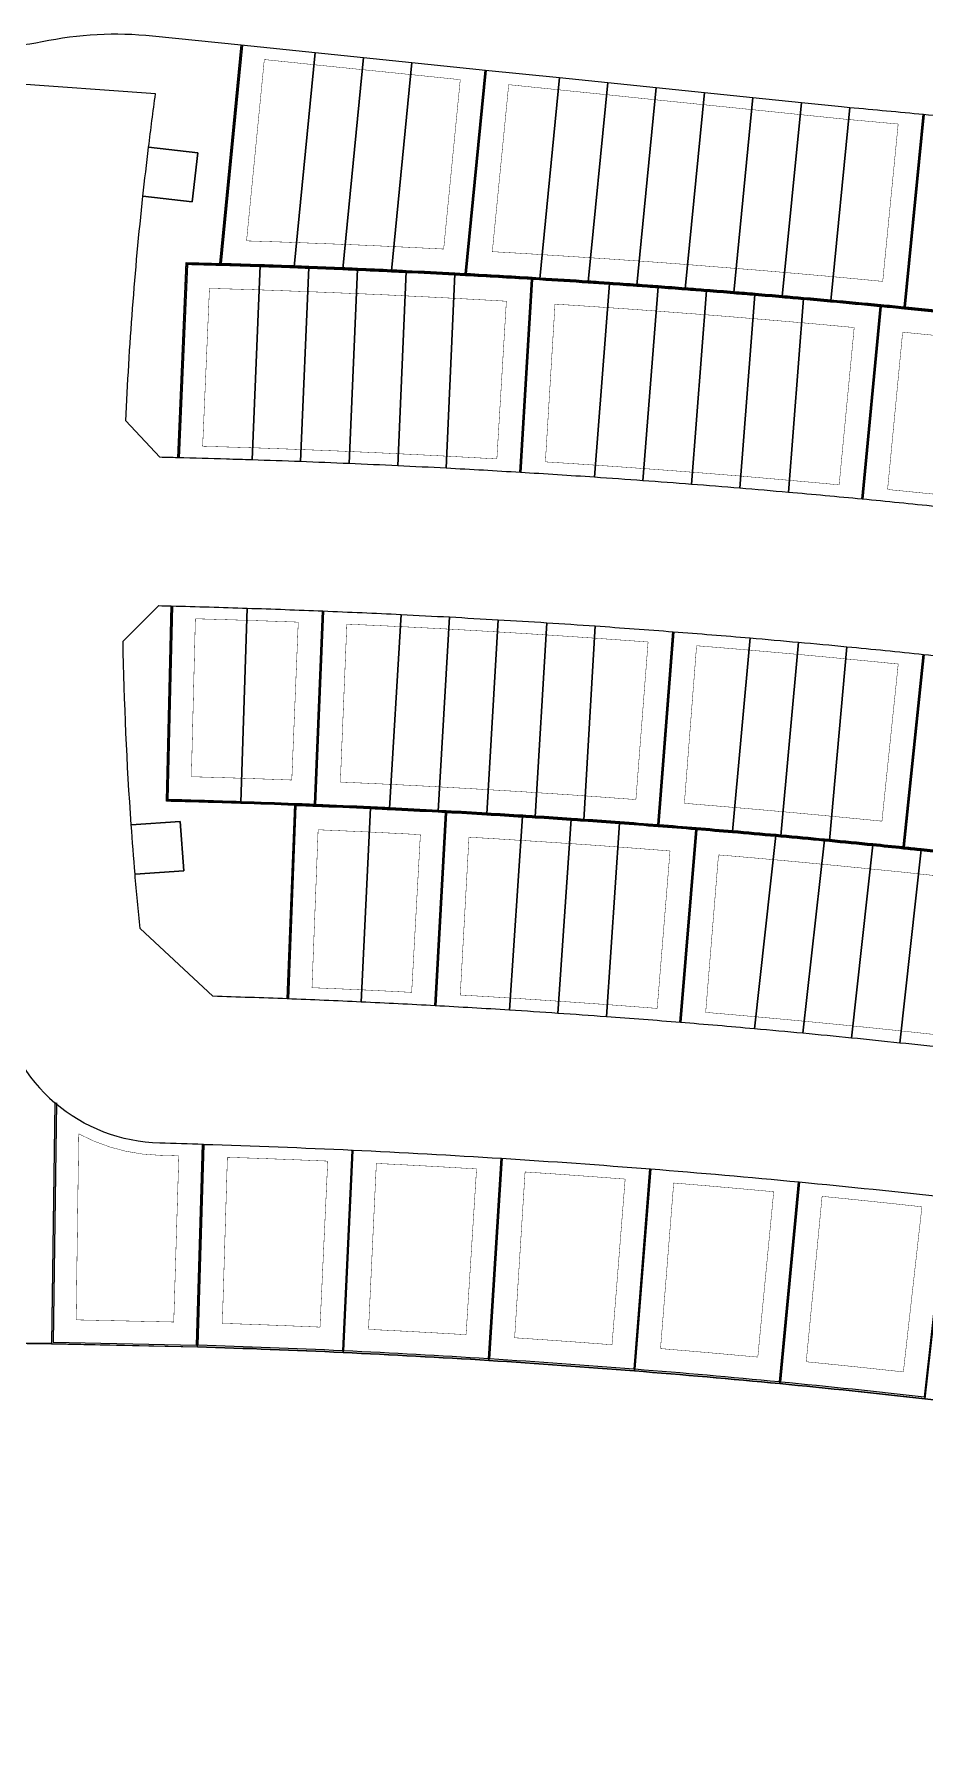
# Model space of a CAD drawing. Header units: centimetres. Extents: x -6122352 to 6876996, y -1694241 to 2592194.
# Drawn here: x 862755 to 972622, y -225849 to -14655 of the extents above; entities that cross this region are included whole.
import ezdxf

# ---------------------------------------------------------------- set-up
doc = ezdxf.new("R2010")
doc.units = ezdxf.units.CM
doc.header["$MEASUREMENT"] = 0
doc.linetypes.add('XR-AR-END-SETTING OUT PLAN$0$23261-XR-AR-SI-GF$0$HIDDEN', pattern=[0.375, 0.25, -0.125])
for name, color, linetype, lineweight, true_color in [('08-Compound Wall-2', 6, 'Continuous', 25, 0xff00ff), ('23585-XR-AR-DAMAC PLOT LIMITS$0$1-End units', 7, 'Continuous', 5, 0xf8991e), ('23585-XR-AR-DAMAC PLOT LIMITS$0$1-Open Space', 7, 'Continuous', 5, 0x90cf5a), ('23585-XR-AR-DAMAC PLOT LIMITS$0$1-Utility', 7, 'Continuous', 5, 0x8db1ff)]:
    doc.layers.add(name, color=color, linetype=linetype, lineweight=lineweight, true_color=true_color)
doc.layers.add('23585-XR-AR-BOUNDARY WALLS AND SETBACKS$0$setback', color=7, linetype='XR-AR-END-SETTING OUT PLAN$0$23261-XR-AR-SI-GF$0$HIDDEN')
doc.layers.add('@MI-REF LAYER', color=7, linetype='Continuous')
for name, color, linetype, lineweight in [('23585-XR-AR-DAMAC PLOT LIMITS$0$1-LV3', 231, 'Continuous', 5), ('23585-XR-AR-DAMAC PLOT LIMITS$0$1-Mid units', 41, 'Continuous', 5), ('A-ANNO-TEXT', 3, 'Continuous', 25)]:
    doc.layers.add(name, color=color, linetype=linetype, lineweight=lineweight)

# ---------------------------------------------------------------- blocks, each defined once
blk = doc.blocks.new('23585-XR-AR-BOUNDARY WALLS AND SETBACKS')
at = {"layer": '08-Compound Wall-2'}
for points in [[(497099.15, 2769625.57), (497114.49, 2769607.25, 0.000408), (497112.95, 2769605.95, 0.001427), (497107.58, 2769601.41, 0.000513), (497105.65, 2769599.77, 0.000703), (497103.01, 2769597.51, 0.000513), (497101.09, 2769595.86, 0.000703), (497098.47, 2769593.59, 0.000513), (497096.56, 2769591.93, 0.000703), (497093.94, 2769589.65, 0.000513), (497092.04, 2769587.98, 0.000703), (497089.44, 2769585.69, 0.000513), (497087.54, 2769584.01, 0.001322), (497082.68, 2769579.67), (497066.72, 2769597.46)], [(497096.62, 2769559.8), (497080.62, 2769577.55, -0.000578), (497082.74, 2769579.45, -0.001342), (497087.68, 2769583.86, -0.000513), (497089.57, 2769585.54, -0.000703), (497092.17, 2769587.83, -0.000513), (497094.08, 2769589.5, -0.000703), (497096.69, 2769591.78, -0.000513), (497098.6, 2769593.44, -0.000703), (497101.22, 2769595.71, -0.000513), (497103.14, 2769597.36, -0.000703), (497105.78, 2769599.62, -0.000513), (497107.71, 2769601.26, -0.001407), (497113.01, 2769605.74), (497128.38, 2769587.44)], [(497066.57, 2769597.32), (497082.53, 2769579.53, 0.000578), (497080.41, 2769577.63, 0.001257), (497075.82, 2769573.46, 0.000683), (497073.33, 2769571.19, 0.000533), (497071.39, 2769569.41, 0.000683), (497068.91, 2769567.13, 0.000533), (497066.98, 2769565.34, 0.000683), (497064.52, 2769563.04, 0.000533), (497062.6, 2769561.24, 0.000683), (497060.14, 2769558.94, 0.000534), (497058.23, 2769557.13, 0.000683), (497055.79, 2769554.81, 0.000534), (497053.88, 2769552.99, 0.001217), (497049.55, 2769548.83), (497048.88, 2769548.18, 0.001646), (497043.06, 2769542.52), (497026.2, 2769561.31)], [(497148.35, 2769580.26), (497163.52, 2769561.78, 0.0019), (497156.7, 2769556.11), (497156.02, 2769555.54, 0.001096), (497152.11, 2769552.25), (497151.43, 2769551.67, 0.001096), (497147.54, 2769548.36), (497146.87, 2769547.78, 0.001096), (497142.99, 2769544.44), (497142.32, 2769543.86, 0.001096), (497138.46, 2769540.51), (497137.79, 2769539.92, 0.001285), (497133.29, 2769535.96, 0.000446), (497131.73, 2769534.58), (497115.87, 2769552.46)], [(497065.71, 2769530.93), (497049.09, 2769548.11), (497049.69, 2769548.68, -0.001217), (497054.02, 2769552.84, -0.000534), (497055.92, 2769554.66, -0.000683), (497058.37, 2769556.98, -0.000534), (497060.28, 2769558.79, -0.000683), (497062.73, 2769561.1, -0.000533), (497064.65, 2769562.9, -0.000683), (497067.12, 2769565.19, -0.000533), (497069.05, 2769566.98, -0.000683), (497071.53, 2769569.27, -0.000533), (497073.46, 2769571.04, -0.000683), (497075.95, 2769573.32, -0.001237), (497080.47, 2769577.41), (497096.48, 2769559.66)], [(497026.05, 2769561.17), (497042.92, 2769542.38), (497042.03, 2769541.5, 0.001216), (497037.76, 2769537.28, 0.000368), (497036.47, 2769536.01, 0.000848), (497033.51, 2769533.05, 0.00037), (497032.22, 2769531.76, 0.000847), (497029.28, 2769528.79, 0.000372), (497027.99, 2769527.49, 0.000845), (497025.07, 2769524.51, 0.000973), (497021.72, 2769521.08), (497003.63, 2769541.24)], [(497129.09, 2769499.65), (497112.84, 2769517.17, -0.000941), (497116.07, 2769520.15, -0.001152), (497120.03, 2769523.78), (497120.49, 2769524.2, -0.001152), (497124.47, 2769527.82), (497124.94, 2769528.23, -0.001152), (497128.94, 2769531.82, -0.000818), (497131.79, 2769534.36, -0.000467), (497133.42, 2769535.81, -0.001285), (497137.93, 2769539.77), (497138.59, 2769540.36, -0.001096), (497142.45, 2769543.71), (497143.12, 2769544.29, -0.001096), (497147, 2769547.63), (497147.67, 2769548.2, -0.001096), (497151.56, 2769551.52), (497152.24, 2769552.09, -0.001096), (497156.15, 2769555.39), (497156.83, 2769555.96, -0.0019), (497163.64, 2769561.63), (497178.8, 2769543.15)], [(497115.72, 2769552.32), (497131.58, 2769534.45, 0.000797), (497128.8, 2769531.97, 0.001152), (497124.8, 2769528.38), (497124.34, 2769527.96, 0.001152), (497120.36, 2769524.35), (497119.89, 2769523.93, 0.001152), (497115.93, 2769520.3, 0.000963), (497112.63, 2769517.25, 0.000985), (497109.26, 2769514.11), (497092.94, 2769531.57)], [(497035.89, 2769501.06), (497018.97, 2769517.96, -0.0008), (497021.72, 2769520.79, -0.001015), (497025.21, 2769524.37, -0.000845), (497028.13, 2769527.35, -0.000372), (497029.42, 2769528.65, -0.000847), (497032.36, 2769531.62, -0.00037), (497033.65, 2769532.91, -0.000848), (497036.61, 2769535.86, -0.000368), (497037.9, 2769537.14, -0.001216), (497042.17, 2769541.36), (497043.13, 2769542.3, -0.001647), (497048.95, 2769547.97), (497065.56, 2769530.79)], [(497035.75, 2769500.92), (497018.69, 2769517.95, -0.000841), (497021.58, 2769520.94), (497003.48, 2769541.1)], [(497092.79, 2769531.43), (497109.12, 2769513.98, 0.001002), (497105.71, 2769510.77, 0.000951), (497102.48, 2769507.72, 0.000335), (497101.35, 2769506.65, 0.000951), (497098.14, 2769503.58, 0.000335), (497097.02, 2769502.5, 0.000951), (497093.83, 2769499.41, 0.001078), (497090.22, 2769495.9), (497089.53, 2769495.22, 0.001285), (497085.25, 2769491.01, 0.000508), (497083.57, 2769489.34, 0.001442), (497078.81, 2769484.58), (497061.86, 2769501.44)], [(497107.14, 2769478.74), (497090.43, 2769495.83, -0.001057), (497093.97, 2769499.27, -0.000951), (497097.16, 2769502.35, -0.000335), (497098.28, 2769503.44, -0.000951), (497101.49, 2769506.5, -0.000335), (497102.62, 2769507.58, -0.000951), (497105.84, 2769510.63, -0.001024), (497109.33, 2769513.9, -0.000985), (497112.69, 2769517.03), (497128.95, 2769499.51)], [(497167.11, 2769509.23), (497183.41, 2769490.54, 0.004045), (497170.09, 2769478.73), (497153.48, 2769497.15)], [(497197.28, 2769502.17, 0.00409), (497183.62, 2769490.45)], [(497061.72, 2769501.29), (497078.67, 2769484.44, 0.000516), (497076.97, 2769482.73, 0.001427), (497072.3, 2769477.98, 0.001923), (497066.04, 2769471.54), (497048.83, 2769488.13)], [(497153.33, 2769497.02), (497169.94, 2769478.59, 0.004045), (497156.81, 2769466.57), (497139.91, 2769484.72)], [(497094.24, 2769465.92), (497077.25, 2769482.73, -0.000495), (497078.88, 2769484.37, -0.001464), (497083.71, 2769489.2, -0.000508), (497085.39, 2769490.87, -0.001285), (497089.67, 2769495.08), (497090.29, 2769495.69), (497107, 2769478.6)], [(497183.62, 2769490.45, 0.00409), (497170.15, 2769478.51)], [(497094.1, 2769465.78), (497077.11, 2769482.59, 0.001427), (497072.44, 2769477.84, 0.001966), (497066.05, 2769471.26), (497048.69, 2769487.98)], [(497139.76, 2769484.58), (497156.67, 2769466.43, 0.004045), (497143.74, 2769454.19), (497126.54, 2769472.06)], [(497170.15, 2769478.51, 0.00409), (497156.88, 2769466.35)], [(497126.39, 2769471.92), (497143.59, 2769454.05, 0.004045), (497130.86, 2769441.6), (497113.41, 2769459.15), (497113.38, 2769459.19)], [(497156.88, 2769466.35, 0.00409), (497143.8, 2769453.98)], [(497113.24, 2769459.05), (497113.27, 2769459.01), (497130.72, 2769441.46, 0.004044), (497118.2, 2769428.81), (497100.43, 2769446.1)], [(497143.8, 2769453.98, 0.00409), (497130.94, 2769441.39), (497130.93, 2769441.39)], [(497130.93, 2769441.39), (497130.93, 2769441.39, 0.004089), (497118.28, 2769428.6)]]:
    blk.add_lwpolyline(points, format="xyb", dxfattribs=at)
for points in [[(497113.17, 2769458.98), (497113.2, 2769458.94)], [(497113.31, 2769459.12), (497113.34, 2769459.08)], [(497113.34, 2769459.08), (497113.31, 2769459.12)], [(497084.33, 2769436.12), (497105.82, 2769415.88), (497118.06, 2769428.66), (497100.29, 2769445.96)], [(497084.19, 2769435.97), (497105.83, 2769415.59), (497118.28, 2769428.6)]]:
    blk.add_lwpolyline(points, dxfattribs=at)
at = {"layer": '23585-XR-AR-BOUNDARY WALLS AND SETBACKS$0$setback', "ltscale": 40, "const_width": 0.05}
for points in [[(497097.78, 2769562.85), (497084.72, 2769577.33, -0.001331), (497089.6, 2769581.69, -0.000513), (497091.49, 2769583.37, -0.000703), (497094.09, 2769585.65, -0.000513), (497095.99, 2769587.32, -0.000703), (497098.59, 2769589.6, -0.000513), (497100.5, 2769591.25, -0.000703), (497103.12, 2769593.51, -0.000513), (497105.03, 2769595.16, -0.000703), (497107.66, 2769597.41, -0.000513), (497109.58, 2769599.05, -0.000818), (497112.65, 2769601.65), (497125.2, 2769586.72, 0.001272), (497120.5, 2769582.73, 0.001241), (497115.94, 2769578.82, 0.00124), (497111.4, 2769574.89, 0.00124), (497106.88, 2769570.93, 0.001241), (497102.37, 2769566.95, 0.001272)], [(497065.41, 2769594.27), (497078.44, 2769579.75, 0.001248), (497073.86, 2769575.61, 0.000683), (497071.37, 2769573.33, 0.000533), (497069.43, 2769571.55, 0.000683), (497066.94, 2769569.26, 0.000533), (497065.01, 2769567.46, 0.000683), (497062.54, 2769565.16, 0.000533), (497060.61, 2769563.36, 0.000683), (497058.15, 2769561.05, 0.000534), (497056.23, 2769559.23, 0.000683), (497053.79, 2769556.91, 0.000534), (497051.88, 2769555.08, 0.001217), (497047.54, 2769550.91), (497046.87, 2769550.27, 0.001033), (497043.2, 2769546.71), (497029.37, 2769562.12), (497033.96, 2769566.2), (497038.44, 2769570.19), (497042.93, 2769574.17), (497047.41, 2769578.16), (497051.89, 2769582.15), (497056.38, 2769586.14), (497060.09, 2769589.44), (497060.87, 2769590.14, -0.001222)], [(497066.75, 2769534.02), (497053.2, 2769548.04, -0.000796), (497056.02, 2769550.75, -0.000534), (497057.92, 2769552.56, -0.000683), (497060.36, 2769554.88, -0.000534), (497062.27, 2769556.68, -0.000683), (497064.72, 2769558.98, -0.000533), (497066.63, 2769560.78, -0.000683), (497069.09, 2769563.07, -0.000533), (497071.02, 2769564.85, -0.000683), (497073.49, 2769567.13, -0.000533), (497075.42, 2769568.91, -0.000683), (497077.9, 2769571.17, -0.000647), (497080.26, 2769573.31), (497093.32, 2769558.83, 0.001272), (497088.76, 2769554.68, 0.00124), (497084.34, 2769550.62, 0.00124), (497079.94, 2769546.53, 0.001241), (497075.56, 2769542.41, 0.001241), (497071.2, 2769538.28, 0.001272)], [(497024.88, 2769558.13), (497038.91, 2769542.5, 0.000909), (497035.71, 2769539.34, 0.000368), (497034.42, 2769538.06, 0.000848), (497031.45, 2769535.1, 0.00037), (497030.16, 2769533.8, 0.000847), (497027.22, 2769530.83, 0.000372), (497025.92, 2769529.52, 0.000845), (497023, 2769526.54, 0.000365), (497021.74, 2769525.25), (497006.72, 2769541.98), (497011.32, 2769546.06), (497015.8, 2769550.05), (497020.28, 2769554.04)], [(497114.55, 2769549.27), (497127.49, 2769534.69, 0.000177), (497126.87, 2769534.14, 0.001152), (497122.86, 2769530.53), (497122.4, 2769530.12, 0.001152), (497118.4, 2769526.49), (497117.94, 2769526.07, 0.001152), (497113.97, 2769522.43, 0.000963), (497110.66, 2769519.37, 0.000366), (497109.4, 2769518.21), (497096.08, 2769532.45, -0.001365), (497100.85, 2769536.86, -0.00126), (497105.27, 2769540.91, -0.00126), (497109.71, 2769544.93, -0.001366)], [(497036.77, 2769504.14), (497022.97, 2769517.92, -0.000241), (497023.8, 2769518.77, -0.001015), (497027.28, 2769522.35, -0.000845), (497030.2, 2769525.31, -0.000372), (497031.48, 2769526.61, -0.000847), (497034.42, 2769529.57, -0.00037), (497035.7, 2769530.86, -0.000848), (497038.65, 2769533.81, -0.000368), (497039.94, 2769535.08, -0.001216), (497044.2, 2769539.29), (497045.16, 2769540.23, -0.001058), (497048.88, 2769543.86), (497062.44, 2769529.85, 0.001272), (497058.03, 2769525.54, 0.001241), (497053.76, 2769521.32, 0.001241), (497049.5, 2769517.08, 0.00124), (497045.27, 2769512.82, 0.001241), (497041.05, 2769508.54, 0.000651), (497038.85, 2769506.28, 0.000616)], [(497091.7, 2769528.35), (497105.02, 2769514.11, 0.000383), (497103.72, 2769512.88, 0.000951), (497100.49, 2769509.83, 0.000335), (497099.35, 2769508.75, 0.000951), (497096.14, 2769505.67, 0.000335), (497095.01, 2769504.59, 0.000951), (497091.81, 2769501.49, 0.001078), (497088.19, 2769497.97), (497087.5, 2769497.3, 0.001285), (497083.21, 2769493.07, 0.000508), (497081.53, 2769491.4, 0.000823), (497078.8, 2769488.68), (497064.97, 2769502.43, -0.001393), (497069.67, 2769507.11, -0.00126), (497073.94, 2769511.31, -0.00126), (497078.23, 2769515.49, -0.00126), (497082.54, 2769519.65, -0.00126), (497086.88, 2769523.79, -0.001396)], [(497108.17, 2769481.84), (497094.54, 2769495.78, -0.000434), (497095.98, 2769497.19, -0.000951), (497099.17, 2769500.26, -0.000335), (497100.29, 2769501.34, -0.000951), (497103.49, 2769504.4, -0.000335), (497104.62, 2769505.48, -0.000951), (497107.83, 2769508.52, -0.001024), (497111.31, 2769511.78, -0.000362), (497112.54, 2769512.93), (497125.8, 2769498.64, 0.001348), (497121.3, 2769494.42, 0.001312), (497116.94, 2769490.28, 0.001312), (497112.6, 2769486.13, 0.001347)], [(497156.64, 2769497.98, -0.002757), (497165.91, 2769506.19), (497179.39, 2769490.74, 0.00273), (497170.37, 2769482.75)], [(497060.74, 2769498.18), (497074.57, 2769484.43, 0.001324), (497070.22, 2769480.01, 0.001325), (497065.9, 2769475.57), (497051.86, 2769489.1, -0.001335), (497056.29, 2769493.65, -0.001335)], [(497143.06, 2769485.59, -0.002757), (497152.19, 2769493.96), (497165.91, 2769478.73, 0.00273), (497157.03, 2769470.59)], [(497095.15, 2769468.96), (497081.29, 2769482.68, -0.001357), (497085.76, 2769487.15, -0.000508), (497087.44, 2769488.81, -0.000848), (497090.25, 2769491.58), (497103.88, 2769477.64, 0.001345), (497099.5, 2769473.32, 0.001346)], [(497129.67, 2769472.99, -0.002757), (497138.66, 2769481.5), (497152.64, 2769466.5, 0.00273), (497143.89, 2769458.22)], [(497116.5, 2769460.17, -0.002757), (497125.35, 2769468.83), (497139.56, 2769454.06, 0.002731), (497130.95, 2769445.63)], [(497103.53, 2769447.13, -0.002757), (497112.24, 2769455.94), (497126.7, 2769441.4, 0.00273), (497118.22, 2769432.83)], [(497099.35, 2769442.83, 0.000534), (497097.68, 2769441.11, -0.117808), (497089.01, 2769435.56), (497105.72, 2769419.82), (497114.05, 2769428.52)]]:
    blk.add_lwpolyline(points, format="xyb", close=True, dxfattribs=at)
blk.add_lwpolyline([(497152.68, 2769522.92, 0.001312), (497148.17, 2769518.95, 0.001313), (497143.68, 2769514.96, 0.001313), (497139.21, 2769510.94, 0.001313), (497134.76, 2769506.9, 0.001351), (497130.2, 2769502.72), (497116.94, 2769517.01, -0.000318), (497118.03, 2769518.02, -0.001152), (497121.98, 2769521.64), (497122.44, 2769522.06, -0.001152), (497126.42, 2769525.66), (497126.88, 2769526.08, -0.001152), (497130.87, 2769529.66, -0.000818), (497133.71, 2769532.2, -0.000467), (497135.34, 2769533.64, -0.001285), (497139.84, 2769537.59)], format="xyb", dxfattribs=at)
blk = doc.blocks.new('A$C9d9485f6')
at = {"layer": 'A-ANNO-TEXT', "rotation": 312.4881850805905}
blk.add_blockref('23585-XR-AR-BOUNDARY WALLS AND SETBACKS', (-2377088.53, -1504219.25), dxfattribs=at)
blk = doc.blocks.new('23585-XR-AR-DAMAC PLOT LIMITS')
at = {"layer": '23585-XR-AR-DAMAC PLOT LIMITS$0$1-End units', "color": 251, "true_color": 0x636466}
for points in [[(497089.51, 2769585.61, 0.000513), (497087.61, 2769583.94, 0.001342), (497082.67, 2769579.53), (497066.64, 2769597.39, -0.001902), (497073.78, 2769603.75)], [(497082.67, 2769579.53, 0.000598), (497080.48, 2769577.55, 0.001257), (497075.88, 2769573.39), (497059.86, 2769591.25, -0.00182), (497066.64, 2769597.39)], [(497103.37, 2769565.83, 0.001892), (497096.55, 2769559.73), (497080.48, 2769577.55, -0.000598), (497082.67, 2769579.53, -0.001342), (497087.61, 2769583.94)], [(497096.55, 2769559.73, 0.001892), (497089.78, 2769553.58), (497073.4, 2769571.12, -0.000683), (497075.88, 2769573.39, -0.001257), (497080.48, 2769577.55)], [(497049.62, 2769548.76), (497048.95, 2769548.11, 0.001667), (497043.06, 2769542.37), (497026.12, 2769561.24), (497032.96, 2769567.32)], [(497043.06, 2769542.37), (497042.1, 2769541.43, 0.001216), (497037.83, 2769537.21, 0.000368), (497036.54, 2769535.93), (497019.29, 2769555.16), (497026.12, 2769561.24)], [(497138.53, 2769540.43), (497137.86, 2769539.85, 0.001285), (497133.36, 2769535.89, 0.000467), (497131.72, 2769534.44), (497115.79, 2769552.39, -0.001994), (497122.92, 2769558.67)], [(497072.24, 2769537.2, 0.001892), (497065.64, 2769530.86), (497048.95, 2769548.11), (497049.62, 2769548.76, -0.001217), (497053.95, 2769552.92, -0.000534), (497055.86, 2769554.74)], [(497131.72, 2769534.44, 0.000818), (497128.87, 2769531.9, 0.001152), (497124.87, 2769528.31), (497108.7, 2769546.05, -0.001997), (497115.79, 2769552.39)], [(497028.06, 2769527.42, 0.000845), (497025.14, 2769524.44, 0.001015), (497021.65, 2769520.86), (497003.48, 2769541.1), (497010.32, 2769547.19)], [(497065.64, 2769530.86, 0.001892), (497059.08, 2769524.47), (497042.1, 2769541.43), (497043.06, 2769542.37, -0.001667), (497048.95, 2769548.11)], [(497116, 2769520.23, 0.000963), (497112.7, 2769517.18, 0.001007), (497109.26, 2769513.97), (497092.87, 2769531.5, -0.001995), (497099.83, 2769537.97)], [(497109.26, 2769513.97, 0.001024), (497105.78, 2769510.7, 0.000951), (497102.55, 2769507.65), (497085.84, 2769524.88, -0.002026), (497092.87, 2769531.5)], [(497042.13, 2769507.49, 0.000651), (497039.93, 2769505.23, 0.001241), (497035.75, 2769500.92), (497018.76, 2769517.88, -0.00084), (497021.65, 2769520.86, -0.001015), (497025.14, 2769524.44)], [(497135.77, 2769505.79, 0.002007), (497129.02, 2769499.58), (497112.7, 2769517.18, -0.000963), (497116, 2769520.23, -0.001152), (497119.96, 2769523.86)], [(497129.02, 2769499.58, 0.002003), (497122.33, 2769493.32), (497105.78, 2769510.7, -0.001024), (497109.26, 2769513.97, -0.001007), (497112.7, 2769517.18)], [(497085.32, 2769490.94, 0.000508), (497083.64, 2769489.27, 0.001464), (497078.81, 2769484.44), (497061.79, 2769501.36, -0.002023), (497068.61, 2769508.17)], [(497113.64, 2769485.05, 0.002002), (497107.07, 2769478.67), (497090.29, 2769495.83, -0.001078), (497093.9, 2769499.34, -0.000951), (497097.09, 2769502.43)], [(497078.81, 2769484.44, 0.000538), (497077.04, 2769482.66, 0.001427), (497072.37, 2769477.91), (497055.22, 2769494.7, -0.001965), (497061.79, 2769501.36)], [(497107.07, 2769478.67, 0.002), (497100.56, 2769472.25), (497083.64, 2769489.27, -0.000508), (497085.32, 2769490.94, -0.001285), (497089.6, 2769495.15), (497090.29, 2769495.83)], [(497072.37, 2769477.91, 0.001966), (497065.98, 2769471.33), (497048.69, 2769487.98, -0.001966), (497055.22, 2769494.7)], [(497100.56, 2769472.25, 0.002002), (497094.1, 2769465.78), (497077.04, 2769482.66, -0.000538), (497078.81, 2769484.44, -0.001464), (497083.64, 2769489.27)]]:
    blk.add_lwpolyline(points, format="xyb", close=True, dxfattribs=at)
at = {"layer": '23585-XR-AR-DAMAC PLOT LIMITS$0$1-LV3', "color": 251, "true_color": 0x636466}
for points in [[(497183.62, 2769490.45, 0.00409), (497170.15, 2769478.51), (497153.41, 2769497.09, -0.004093), (497167.18, 2769509.3)], [(497170.15, 2769478.51, 0.00409), (497156.88, 2769466.35), (497139.84, 2769484.65, -0.004092), (497153.41, 2769497.09)], [(497156.88, 2769466.35, 0.00409), (497143.8, 2769453.98), (497126.47, 2769471.99, -0.004092), (497139.84, 2769484.65)], [(497143.8, 2769453.98, 0.00409), (497130.94, 2769441.39), (497130.93, 2769441.39), (497113.34, 2769459.08), (497113.31, 2769459.12, -0.004092), (497126.47, 2769471.99)], [(497130.93, 2769441.39, 0.004089), (497118.28, 2769428.6), (497100.36, 2769446.03, -0.004093), (497113.31, 2769459.12), (497113.34, 2769459.08)], [(497118.28, 2769428.6), (497100.36, 2769446.03, 0.001202), (497096.6, 2769442.15, -0.172816), (497084.19, 2769435.97), (497105.83, 2769415.59)]]:
    blk.add_lwpolyline(points, format="xyb", close=True, dxfattribs=at)
at = {"layer": '23585-XR-AR-DAMAC PLOT LIMITS$0$1-Mid units', "color": 251, "true_color": 0x636466}
for points in [[(497075.88, 2769573.39, 0.000683), (497073.4, 2769571.12, 0.000533), (497071.46, 2769569.34), (497055.38, 2769587.26), (497059.09, 2769590.56), (497059.86, 2769591.25)], [(497071.46, 2769569.34, 0.000683), (497068.98, 2769567.05, 0.000533), (497067.05, 2769565.27), (497050.9, 2769583.27), (497055.38, 2769587.26)], [(497067.05, 2769565.27, 0.000683), (497064.59, 2769562.97, 0.000533), (497062.66, 2769561.17), (497046.41, 2769579.28), (497050.9, 2769583.27)], [(497062.66, 2769561.17, 0.000683), (497060.21, 2769558.86, 0.000534), (497058.3, 2769557.06), (497041.93, 2769575.3), (497046.41, 2769579.28)], [(497058.3, 2769557.06, 0.000683), (497055.86, 2769554.74, 0.000534), (497053.95, 2769552.92), (497037.45, 2769571.31), (497041.93, 2769575.3)], [(497053.95, 2769552.92, 0.001217), (497049.62, 2769548.76), (497032.96, 2769567.32), (497037.45, 2769571.31)], [(497089.78, 2769553.58, 0.00124), (497085.36, 2769549.51), (497068.98, 2769567.05, -0.000683), (497071.46, 2769569.34, -0.000533), (497073.4, 2769571.12)], [(497085.36, 2769549.51, 0.00124), (497080.97, 2769545.43), (497064.59, 2769562.97, -0.000683), (497067.05, 2769565.27, -0.000533), (497068.98, 2769567.05)], [(497080.97, 2769545.43, 0.001241), (497076.59, 2769541.32), (497060.21, 2769558.86, -0.000683), (497062.66, 2769561.17, -0.000533), (497064.59, 2769562.97)], [(497076.59, 2769541.32, 0.001241), (497072.24, 2769537.2), (497055.86, 2769554.74, -0.000683), (497058.3, 2769557.06, -0.000534), (497060.21, 2769558.86)], [(497036.54, 2769535.93, 0.000848), (497033.58, 2769532.98, 0.00037), (497032.29, 2769531.69), (497014.8, 2769551.17), (497019.29, 2769555.16)], [(497032.29, 2769531.69, 0.000847), (497029.35, 2769528.72, 0.000372), (497028.06, 2769527.42), (497010.32, 2769547.19), (497014.8, 2769551.17)], [(497124.87, 2769528.31), (497124.41, 2769527.89, 0.001152), (497120.42, 2769524.28), (497104.26, 2769542.02, -0.00126), (497108.7, 2769546.05)], [(497059.08, 2769524.47, 0.001241), (497054.81, 2769520.26), (497037.83, 2769537.21, -0.001216), (497042.1, 2769541.43)], [(497120.42, 2769524.28), (497119.96, 2769523.86, 0.001152), (497116, 2769520.23), (497099.83, 2769537.97, -0.00126), (497104.26, 2769542.02)], [(497153.67, 2769521.79, 0.001312), (497149.16, 2769517.82), (497133.36, 2769535.89, -0.001285), (497137.86, 2769539.85)], [(497054.81, 2769520.26, 0.001241), (497050.56, 2769516.02), (497033.58, 2769532.98, -0.000848), (497036.54, 2769535.93, -0.000368), (497037.83, 2769537.21)], [(497149.16, 2769517.82, 0.001313), (497144.68, 2769513.84), (497128.87, 2769531.9, -0.000818), (497131.72, 2769534.44, -0.000467), (497133.36, 2769535.89)], [(497050.56, 2769516.02, 0.00124), (497046.33, 2769511.76), (497029.35, 2769528.72, -0.000847), (497032.29, 2769531.69, -0.00037), (497033.58, 2769532.98)], [(497144.68, 2769513.84, 0.001313), (497140.21, 2769509.83), (497124.41, 2769527.89), (497124.87, 2769528.31, -0.001152), (497128.87, 2769531.9)], [(497046.33, 2769511.76, 0.001241), (497042.13, 2769507.49), (497025.14, 2769524.44, -0.000845), (497028.06, 2769527.42, -0.000372), (497029.35, 2769528.72)], [(497140.21, 2769509.83, 0.001313), (497135.77, 2769505.79), (497119.96, 2769523.86), (497120.42, 2769524.28, -0.001152), (497124.41, 2769527.89)], [(497102.55, 2769507.65, 0.000335), (497101.42, 2769506.57, 0.000951), (497098.21, 2769503.51), (497081.5, 2769520.74, -0.00126), (497085.84, 2769524.88)], [(497098.21, 2769503.51, 0.000335), (497097.09, 2769502.43, 0.000951), (497093.9, 2769499.34), (497077.19, 2769516.57, -0.00126), (497081.5, 2769520.74)], [(497093.9, 2769499.34, 0.001078), (497090.29, 2769495.83), (497089.6, 2769495.15), (497072.89, 2769512.38, -0.00126), (497077.19, 2769516.57)], [(497089.6, 2769495.15, 0.001285), (497085.32, 2769490.94), (497068.61, 2769508.17, -0.00126), (497072.89, 2769512.38)], [(497122.33, 2769493.32, 0.001312), (497117.98, 2769489.2), (497101.42, 2769506.57, -0.000335), (497102.55, 2769507.65, -0.000951), (497105.78, 2769510.7)], [(497117.98, 2769489.2, 0.001312), (497113.64, 2769485.05), (497097.09, 2769502.43, -0.000335), (497098.21, 2769503.51, -0.000951), (497101.42, 2769506.57)]]:
    blk.add_lwpolyline(points, format="xyb", close=True, dxfattribs=at)
at = {"layer": '23585-XR-AR-DAMAC PLOT LIMITS$0$1-Open Space', "color": 251, "true_color": 0x636466}
blk.add_lwpolyline([(497089.51, 2769397.89, -0.005475), (497105.83, 2769415.59), (497118.28, 2769428.6, -0.00409), (497130.93, 2769441.39), (497130.94, 2769441.39, -0.00409), (497143.8, 2769453.98, -0.00409), (497156.88, 2769466.35, -0.00409), (497170.15, 2769478.51, -0.00409), (497183.62, 2769490.45, -0.00409), (497197.28, 2769502.17, -0.00409), (497211.13, 2769513.66, -0.00409), (497225.17, 2769524.93, -0.00409), (497239.39, 2769535.96, -0.00409), (497253.79, 2769546.76, -0.00409), (497268.37, 2769557.33, -0.001136), (497272.45, 2769560.22, -0.00409), (497287.24, 2769570.47, -0.00409), (497302.2, 2769580.49, -0.00409), (497317.32, 2769590.25, -0.00409), (497332.6, 2769599.77, -0.00409), (497348.03, 2769609.04, -0.00409), (497363.61, 2769618.05, -0.00409)], format="xyb", dxfattribs=at)
for points in [[(497021.65, 2769520.86, 0.00084), (497018.76, 2769517.88), (497035.75, 2769500.92, 0.000459), (497034.21, 2769499.32), (497028.07, 2769499.26, -0.015955), (497009.05, 2769519.54), (497013.66, 2769523.55), (497009.66, 2769528.15), (497005.06, 2769524.15, -0.003801), (497000.79, 2769529.21), (496987.45, 2769516.64, 0.00273), (496990.64, 2769512.85), (496972.44, 2769497.33), (496970.94, 2769508.08), (496982.66, 2769518.51, 0.077437), (496986.58, 2769523.26, -0.077432), (496995.26, 2769533.8), (497003.48, 2769541.1)], [(497072.37, 2769477.91, -0.001427), (497077.04, 2769482.66), (497094.1, 2769465.78, 0.002012), (497087.66, 2769459.21), (497075.44, 2769458.26, -0.003865), (497070.07, 2769462.33), (497073.84, 2769467.06), (497069.05, 2769470.83), (497065.27, 2769466.09, -0.013024), (497047.87, 2769480.66), (497047.61, 2769486.86, -0.000327), (497048.69, 2769487.98), (497065.98, 2769471.33, -0.001966)], [(497084.19, 2769435.97), (497105.83, 2769415.59, 0.005474), (497089.51, 2769397.89, -0.004803), (497081.69, 2769402.7, -0.183414), (497064.4, 2769425.62, 0.319346), (497027.61, 2769454.69, -0.177243), (497002.02, 2769465.55), (497019.55, 2769481.96, 0.036928), (497070.86, 2769438.92, 0.170093)]]:
    blk.add_lwpolyline(points, format="xyb", close=True, dxfattribs=at)
at = {"layer": '23585-XR-AR-DAMAC PLOT LIMITS$0$1-Utility', "color": 251, "true_color": 0x636466}
for points in [[(497009.05, 2769519.54, -0.0035), (497005.06, 2769524.15), (497009.66, 2769528.15), (497013.66, 2769523.55)], [(497070.07, 2769462.33, -0.0035), (497065.27, 2769466.09), (497069.05, 2769470.83), (497073.84, 2769467.06)]]:
    blk.add_lwpolyline(points, format="xyb", close=True, dxfattribs=at)
blk = doc.blocks.new('A$Cf093b529')
at = {"layer": 'A-ANNO-TEXT'}
blk.add_blockref('23585-XR-AR-DAMAC PLOT LIMITS', (-495391.99, -2768603.44), dxfattribs=at)

msp = doc.modelspace()

# ---------------------------------------------------------------- block references
at = {"layer": '@MI-REF LAYER', "xscale": 1000, "yscale": 1000, "zscale": 1000}
msp.add_blockref('A$C9d9485f6', (-23958.95046, 48155.57226), dxfattribs=at)
at = {"layer": '@MI-REF LAYER', "xscale": 1000, "yscale": 1000, "zscale": 1000, "rotation": 312.4882903633292}
msp.add_blockref('A$Cf093b529', (-891608.73293, 539022.72011), dxfattribs=at)

doc.saveas('drawing.dxf')
